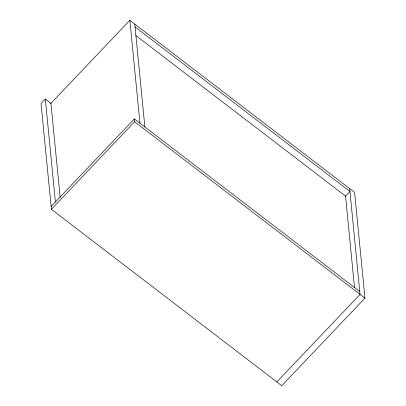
<?xml version="1.0" encoding="UTF-8"?>
<svg xmlns="http://www.w3.org/2000/svg" width="406" height="406" viewBox="0 0 406 406"><rect width="100%" height="100%" fill="white"/><g stroke="black" fill="none" stroke-linecap="round" stroke-linejoin="round"><path stroke-width="0.61" d="M60.164 197.412L50.938 103.347L45.32 99.049L41.036 103.555L51.41 209.303L281.749 385.7L364.964 298.146L354.59 192.393L129.869 20.3L50.577 103.728M51.131 206.456L134.34 118.902L359.767 291.533M51.41 209.303L134.619 121.749L134.34 118.902M345.166 196.519L349.957 191.48L135.061 26.913M276.836 381.934L360.046 294.38L349.678 188.633M135.69 35.403L345.552 196.113L354.499 287.357M134.619 121.749L364.964 298.146M134.782 24.066L144.871 126.966M129.869 20.3L139.958 123.201M45.32 99.049L55.409 201.949"/></g></svg>
